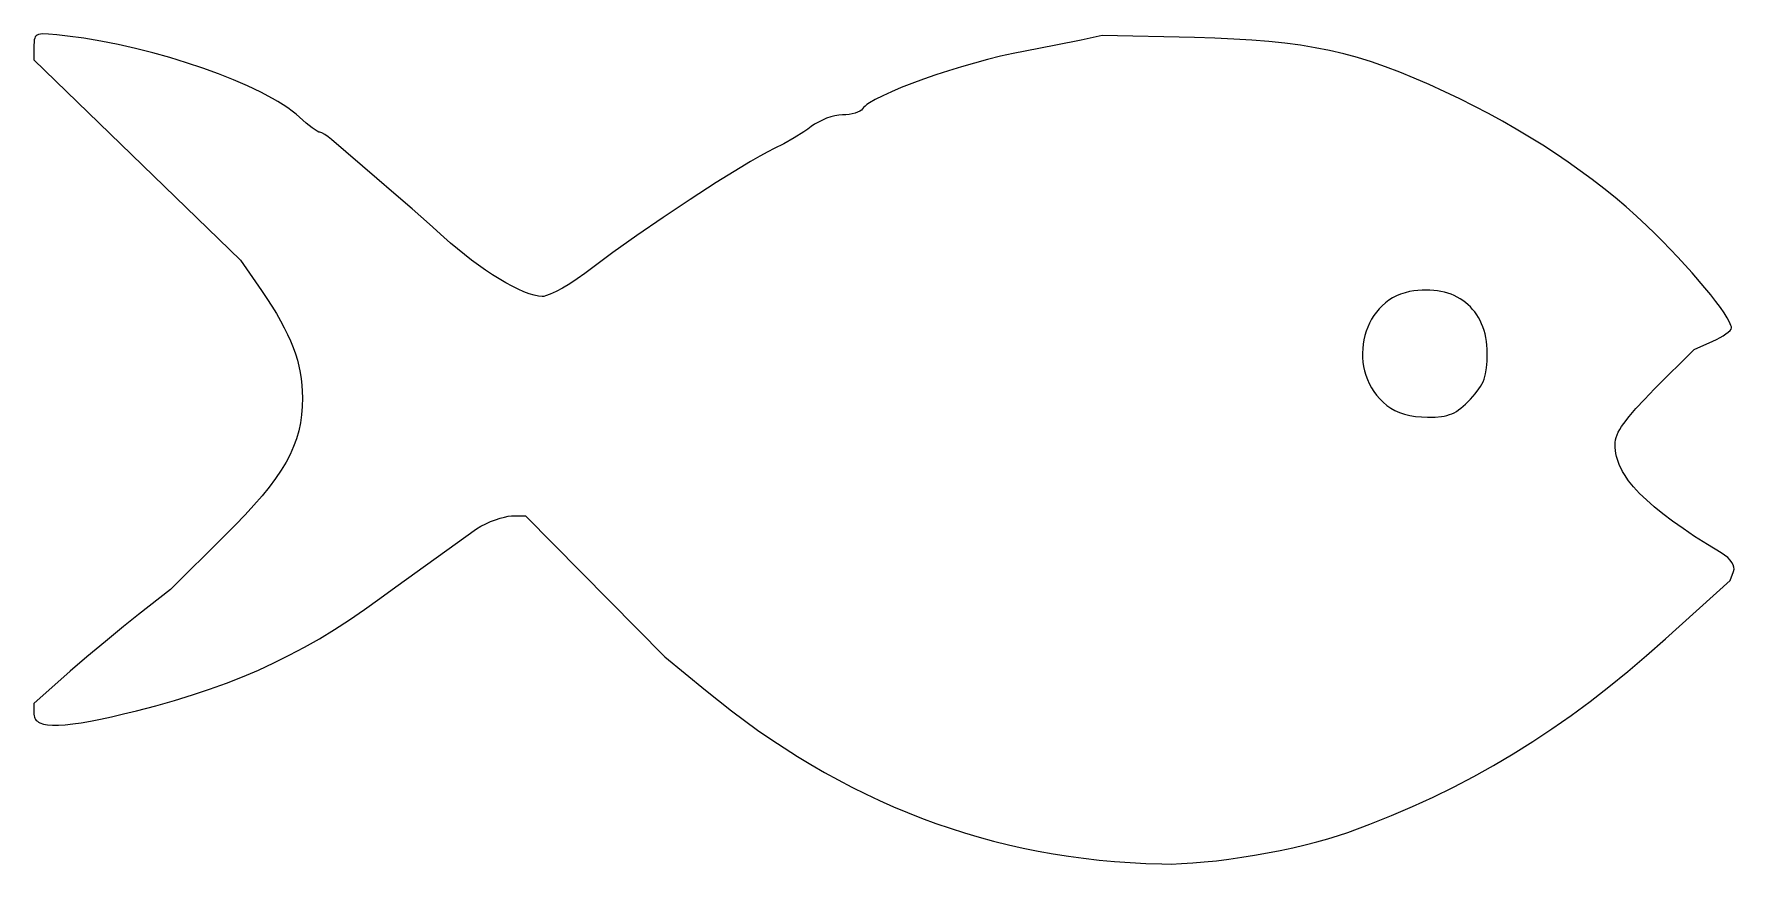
# Model space of a CAD drawing. Header units: millimetres. Extents: x -38.7 to 38.7, y -18.9 to 18.9.
import ezdxf

# ---------------------------------------------------------------- set-up
doc = ezdxf.new("R2010")
doc.units = ezdxf.units.MM
doc.layers.add('LAYER_1', color=7, linetype='CONTINUOUS')

msp = doc.modelspace()

# ---------------------------------------------------------------- linework, layer by layer
at = {"layer": 'LAYER_1'}
for points in [[(12.642, -18.888), (13.074, -18.889), (13.544, -18.873), (14.048, -18.842), (14.578, -18.796), (15.131, -18.737), (15.701, -18.665), (16.282, -18.582), (16.868, -18.487), (17.455, -18.382), (18.037, -18.269), (18.608, -18.147), (19.164, -18.019), (19.698, -17.883), (20.205, -17.743), (20.68, -17.598), (21.117, -17.45), (22.113, -17.079), (23.091, -16.687), (24.052, -16.274), (24.996, -15.84), (25.926, -15.384), (26.842, -14.904), (27.746, -14.4), (28.64, -13.87), (29.524, -13.316), (30.4, -12.734), (31.269, -12.126), (32.133, -11.489), (32.993, -10.823), (33.85, -10.127), (34.706, -9.4), (35.562, -8.642), (38.506, -5.981), (38.662, -5.574), (38.686, -5.474), (38.682, -5.371), (38.651, -5.266), (38.593, -5.159), (38.508, -5.052), (38.398, -4.944), (38.261, -4.837), (38.099, -4.731), (37.473, -4.345), (36.895, -3.975), (36.365, -3.619), (35.881, -3.277), (35.443, -2.947), (35.048, -2.629), (34.697, -2.32), (34.387, -2.021), (34.118, -1.729), (33.889, -1.443), (33.698, -1.163), (33.616, -1.025), (33.544, -0.888), (33.481, -0.751), (33.426, -0.615), (33.381, -0.479), (33.344, -0.344), (33.315, -0.209), (33.295, -0.074), (33.283, 0.061), (33.279, 0.197), (33.284, 0.303), (33.3, 0.411), (33.328, 0.523), (33.368, 0.639), (33.421, 0.76), (33.488, 0.887), (33.569, 1.022), (33.666, 1.165), (33.908, 1.48), (34.219, 1.841), (34.606, 2.257), (35.075, 2.734), (36.871, 4.53), (37.721, 4.906), (37.892, 4.986), (38.051, 5.07), (38.195, 5.156), (38.321, 5.24), (38.425, 5.32), (38.504, 5.394), (38.553, 5.459), (38.571, 5.513), (38.565, 5.565), (38.549, 5.626), (38.484, 5.78), (38.38, 5.969), (38.239, 6.191), (38.064, 6.442), (37.859, 6.719), (37.625, 7.019), (37.365, 7.337), (36.782, 8.018), (36.131, 8.734), (35.436, 9.457), (35.079, 9.813), (34.719, 10.16), (34.253, 10.593), (33.771, 11.019), (33.273, 11.44), (32.76, 11.854), (32.232, 12.262), (31.69, 12.663), (31.133, 13.057), (30.563, 13.444), (29.978, 13.823), (29.381, 14.195), (28.77, 14.56), (28.146, 14.916), (27.51, 15.265), (26.862, 15.605), (26.202, 15.936), (25.53, 16.259), (24.817, 16.587), (24.133, 16.885), (23.471, 17.155), (22.825, 17.399), (22.189, 17.618), (21.557, 17.812), (20.924, 17.984), (20.282, 18.134), (19.626, 18.265), (18.95, 18.376), (18.248, 18.47), (17.513, 18.548), (16.74, 18.611), (15.923, 18.661), (15.055, 18.699), (14.13, 18.725), (9.93, 18.82), (8.971, 18.612), (7.827, 18.379), (6.424, 18.111), (5.875, 18.002), (5.303, 17.873), (4.716, 17.726), (4.119, 17.566), (3.522, 17.394), (2.931, 17.212), (2.354, 17.024), (1.798, 16.832), (1.272, 16.64), (0.781, 16.448), (0.335, 16.261), (-0.061, 16.081), (-0.397, 15.91), (-0.667, 15.751), (-0.775, 15.677), (-0.864, 15.607), (-0.932, 15.541), (-0.979, 15.48), (-1.028, 15.426), (-1.103, 15.374), (-1.201, 15.328), (-1.316, 15.288), (-1.447, 15.254), (-1.589, 15.229), (-1.738, 15.213), (-1.89, 15.207), (-2.053, 15.197), (-2.232, 15.165), (-2.421, 15.116), (-2.614, 15.051), (-2.806, 14.972), (-2.989, 14.881), (-3.16, 14.781), (-3.312, 14.674), (-3.468, 14.557), (-3.655, 14.429), (-4.088, 14.159), (-4.555, 13.896), (-5.001, 13.673), (-5.289, 13.529), (-5.65, 13.332), (-6.074, 13.087), (-6.552, 12.8), (-7.636, 12.126), (-8.829, 11.355), (-10.059, 10.535), (-11.255, 9.714), (-12.345, 8.937), (-12.828, 8.581), (-13.258, 8.254), (-13.61, 7.99), (-13.962, 7.743), (-14.306, 7.52), (-14.631, 7.325), (-14.928, 7.164), (-15.189, 7.043), (-15.402, 6.966), (-15.488, 6.946), (-15.559, 6.939), (-15.73, 6.953), (-15.926, 6.995), (-16.146, 7.063), (-16.387, 7.155), (-16.646, 7.271), (-16.922, 7.408), (-17.211, 7.565), (-17.512, 7.741), (-17.822, 7.934), (-18.138, 8.143), (-18.458, 8.366), (-18.78, 8.602), (-19.101, 8.849), (-19.418, 9.107), (-19.73, 9.372), (-20.034, 9.645), (-20.684, 10.232), (-21.474, 10.93), (-22.305, 11.651), (-23.077, 12.308), (-25.147, 14.083), (-25.297, 14.211), (-25.447, 14.316), (-25.58, 14.388), (-25.635, 14.407), (-25.678, 14.414), (-25.73, 14.428), (-25.807, 14.468), (-26.024, 14.615), (-26.298, 14.833), (-26.6, 15.099), (-26.76, 15.239), (-26.939, 15.381), (-27.137, 15.523), (-27.352, 15.666), (-27.584, 15.81), (-27.831, 15.953), (-28.371, 16.24), (-28.964, 16.523), (-29.604, 16.802), (-30.284, 17.072), (-30.999, 17.333), (-31.741, 17.582), (-32.505, 17.817), (-33.283, 18.035), (-34.069, 18.234), (-34.857, 18.412), (-35.64, 18.566), (-36.412, 18.695), (-37.166, 18.796), (-37.655, 18.851), (-38.026, 18.883), (-38.295, 18.889), (-38.397, 18.88), (-38.48, 18.863), (-38.545, 18.836), (-38.595, 18.8), (-38.632, 18.753), (-38.657, 18.696), (-38.673, 18.627), (-38.683, 18.546), (-38.688, 18.345), (-38.688, 17.717), (-29.295, 8.601), (-28.333, 7.208), (-28.089, 6.846), (-27.863, 6.498), (-27.657, 6.162), (-27.469, 5.837), (-27.299, 5.522), (-27.146, 5.216), (-27.01, 4.916), (-26.891, 4.623), (-26.788, 4.334), (-26.7, 4.048), (-26.627, 3.764), (-26.569, 3.481), (-26.524, 3.198), (-26.493, 2.912), (-26.475, 2.624), (-26.47, 2.331), (-26.48, 1.935), (-26.511, 1.554), (-26.564, 1.184), (-26.64, 0.822), (-26.742, 0.466), (-26.871, 0.112), (-27.028, -0.243), (-27.216, -0.601), (-27.437, -0.967), (-27.691, -1.342), (-27.981, -1.73), (-28.308, -2.134), (-28.675, -2.557), (-29.082, -3.002), (-29.531, -3.472), (-30.025, -3.97), (-32.47, -6.398), (-33.925, -7.527), (-34.621, -8.081), (-35.439, -8.754), (-36.277, -9.461), (-37.034, -10.118), (-38.688, -11.579), (-38.688, -12.076), (-38.683, -12.14), (-38.671, -12.2), (-38.65, -12.255), (-38.62, -12.306), (-38.582, -12.352), (-38.535, -12.394), (-38.48, -12.431), (-38.415, -12.464), (-38.26, -12.517), (-38.068, -12.552), (-37.839, -12.568), (-37.573, -12.567), (-37.269, -12.548), (-36.926, -12.512), (-36.544, -12.457), (-36.123, -12.384), (-35.66, -12.294), (-35.157, -12.185), (-34.612, -12.058), (-34.025, -11.913), (-33.142, -11.682), (-32.294, -11.442), (-31.479, -11.192), (-30.693, -10.931), (-29.932, -10.656), (-29.192, -10.366), (-28.471, -10.06), (-27.765, -9.735), (-27.069, -9.391), (-26.382, -9.024), (-25.699, -8.635), (-25.017, -8.22), (-24.332, -7.779), (-23.641, -7.309), (-22.94, -6.81), (-22.226, -6.278), (-18.548, -3.632), (-18.343, -3.515), (-18.126, -3.405), (-17.905, -3.306), (-17.686, -3.22), (-17.475, -3.149), (-17.279, -3.095), (-17.104, -3.061), (-16.957, -3.049), (-16.324, -3.049), (-9.98, -9.452), (-8.128, -10.976), (-7.539, -11.452), (-6.946, -11.913), (-6.35, -12.359), (-5.752, -12.79), (-5.15, -13.206), (-4.545, -13.607), (-3.936, -13.993), (-3.324, -14.365), (-2.708, -14.721), (-2.089, -15.062), (-1.466, -15.389), (-0.839, -15.701), (-0.208, -15.998), (0.427, -16.28), (1.066, -16.548), (1.709, -16.801), (2.356, -17.04), (3.008, -17.264), (3.664, -17.473), (4.325, -17.668), (4.99, -17.848), (5.66, -18.014), (6.335, -18.166), (7.015, -18.303), (7.7, -18.426), (8.39, -18.535), (9.085, -18.629), (9.786, -18.709), (10.491, -18.775), (11.203, -18.827), (11.919, -18.864)], [(27.458, 4.349), (27.454, 4.537), (27.441, 4.721), (27.42, 4.899), (27.391, 5.071), (27.354, 5.238), (27.31, 5.399), (27.257, 5.554), (27.197, 5.704), (27.13, 5.847), (27.056, 5.984), (26.975, 6.114), (26.886, 6.238), (26.791, 6.355), (26.69, 6.466), (26.582, 6.569), (26.468, 6.666), (26.348, 6.756), (26.222, 6.838), (26.09, 6.913), (25.952, 6.981), (25.809, 7.04), (25.661, 7.093), (25.508, 7.137), (25.349, 7.173), (25.186, 7.201), (25.018, 7.221), (24.846, 7.233), (24.669, 7.236), (24.488, 7.231), (24.303, 7.217), (24.114, 7.194), (23.921, 7.162), (23.713, 7.113), (23.514, 7.049), (23.326, 6.971), (23.147, 6.878), (22.978, 6.771), (22.82, 6.653), (22.672, 6.522), (22.535, 6.381), (22.409, 6.231), (22.294, 6.071), (22.19, 5.903), (22.097, 5.727), (22.016, 5.545), (21.946, 5.358), (21.888, 5.165), (21.842, 4.969), (21.809, 4.77), (21.788, 4.568), (21.779, 4.365), (21.783, 4.161), (21.8, 3.958), (21.83, 3.756), (21.873, 3.556), (21.929, 3.358), (21.999, 3.164), (22.083, 2.975), (22.181, 2.791), (22.292, 2.614), (22.418, 2.443), (22.559, 2.281), (22.713, 2.127), (22.883, 1.982), (23.06, 1.858), (23.253, 1.75), (23.462, 1.658), (23.687, 1.583), (23.928, 1.525), (24.184, 1.483), (24.456, 1.457), (24.742, 1.449), (25.081, 1.456), (25.37, 1.482), (25.5, 1.502), (25.621, 1.529), (25.736, 1.563), (25.845, 1.604), (25.95, 1.653), (26.053, 1.711), (26.154, 1.778), (26.255, 1.855), (26.464, 2.04), (26.691, 2.271), (26.903, 2.51), (27.074, 2.734), (27.145, 2.843), (27.208, 2.953), (27.262, 3.064), (27.308, 3.177), (27.348, 3.295), (27.38, 3.419), (27.426, 3.687), (27.451, 3.994)]]:
    msp.add_lwpolyline(points, close=True, dxfattribs=at)

doc.saveas('drawing.dxf')
